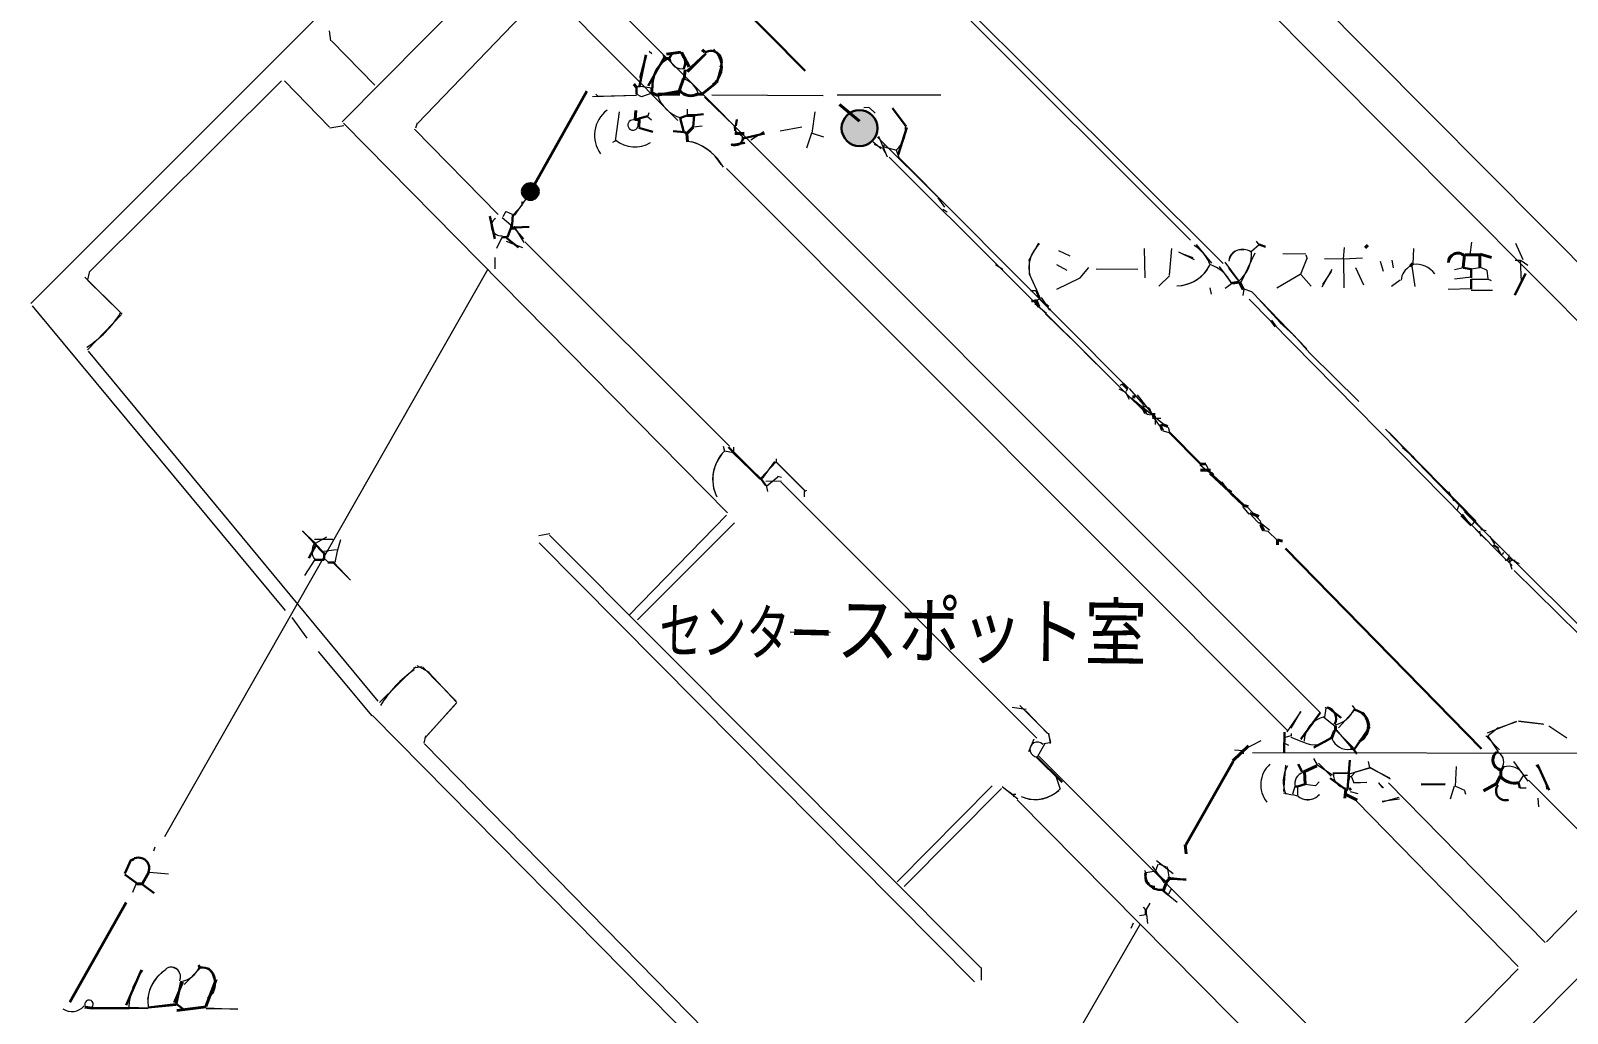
# Model space of a CAD drawing. Header units: millimetres. Extents: x -35814 to 127651, y -10134 to 104094.
# Drawn here: x 73152 to 93693, y 14945 to 28082 of the extents above; entities that cross this region are included whole.
import ezdxf

# ---------------------------------------------------------------- set-up
doc = ezdxf.new("R2010")
doc.units = ezdxf.units.MM
doc.linetypes.add('DASHED', pattern=[727.332686, 468.995115, -258.337571])
for name, color, linetype, lineweight in [('A_MED', 9, 'CONTINUOUS', 20), ('A_THIN', 8, 'CONTINUOUS', 15), ('CHECK', 2, 'CONTINUOUS', 40), ('P_DASHED', 200, 'DASHED', 20), ('P_NOMARK', 6, 'CONTINUOUS', 35), ('P_R', 5, 'CONTINUOUS', 40), ('P_R_MARK', 5, 'CONTINUOUS', 25), ('SYM', 4, 'CONTINUOUS', 25), ('TEXT', 7, 'CONTINUOUS', 13), ('TEXT_SHAPE', 7, 'CONTINUOUS', 30)]:
    doc.layers.add(name, color=color, linetype=linetype, lineweight=lineweight)
doc.styles.add('JP', font='msgothic.ttc')

msp = doc.modelspace()

# ---------------------------------------------------------------- hatches: boundary and pattern name
at = {"layer": 'TEXT_SHAPE'}
h = msp.add_hatch(color=7, dxfattribs=at)
h.dxf.hatch_style = 1
edge = h.paths.add_edge_path()
edge.add_arc((84232, 26779), 240, 0, 360)
h = msp.add_hatch(color=7, dxfattribs=at)
h.dxf.hatch_style = 1
edge = h.paths.add_edge_path()
edge.add_arc((79831, 25932), 112, 0, 360)

# ---------------------------------------------------------------- linework, layer by layer
at = {"layer": 'A_MED', "lineweight": 20}
for p, q in [((77141, 28081), (77159, 27945)), ((81602, 27757), (81637, 27708)), ((76504, 27412), (73933, 24854)), ((81250, 27337), (81301, 27337)), ((81302, 27341), (81453, 27319)), ((80707, 27233), (80741, 27199)), ((81454, 27249), (81318, 27199)), ((82259, 27224), (83746, 27217)), ((81925, 27032), (81925, 26948)), ((83634, 26997), (83594, 26711)), ((84674, 27046), (84853, 26800)), ((77150, 26782), (77339, 26816)), ((82128, 26804), (82010, 26792)), ((82954, 26729), (82777, 26620)), ((83462, 26793), (83172, 26741)), ((83589, 26713), (83521, 26510)), ((83598, 26714), (83750, 26664)), ((85343, 25695), (85401, 25659)), ((79506, 25269), (79724, 25186)), ((86626, 25241), (86492, 25004)), ((88037, 25169), (88046, 24779)), ((79262, 24896), (74940, 17306)), ((79354, 25052), (79355, 24900)), ((86498, 25000), (86498, 24831)), ((87393, 24897), (87950, 24896)), ((90861, 24918), (90967, 24683)), ((73931, 24851), (73910, 24751)), ((73916, 24744), (74353, 24315)), ((86501, 24832), (86596, 24617)), ((86631, 24495), (86598, 24477)), ((87783, 23258), (87837, 23156)), ((88054, 22964), (88116, 22948)), ((88150, 22952), (88150, 22918)), ((88173, 22892), (88239, 22806)), ((88184, 22929), (88184, 22816)), ((82981, 22059), (83186, 22066)), ((89352, 21722), (89436, 21620)), ((92268, 21597), (92402, 21463)), ((89696, 21388), (89814, 21270)), ((79945, 21332), (80093, 21359)), ((92765, 21151), (92814, 21066)), ((92901, 21038), (92950, 20881)), ((92983, 20867), (94343, 19523)), ((83302, 20046), (83842, 20042)), ((78315, 19593), (78476, 19507)), ((78429, 18656), (78408, 18555)), ((86759, 18689), (86779, 18554)), ((94662, 18417), (89483, 18429)), ((86130, 17952), (84829, 16640)), ((85705, 12201), (87989, 16143)), ((75419, 15546), (75204, 15330)), ((85857, 15555), (85857, 15386)), ((93037, 15538), (91277, 13747)), ((75496, 15017), (75919, 15001)), ((75496, 15009), (75919, 15005))]:
    msp.add_line(p, q, dxfattribs=at)
for centre, radius, start, end in [((81973, 27361), 463, 198.1437, 253.5454), ((84489, 26759), 358, 311.5845, 5.7932), ((81837, 25988), 624, 29.4664, 80.2538), ((79435, 25468), 127, 123.5788, 279.0616), ((86922, 24913), 427, 131.7022, 195.9411), ((86579, 18271), 468, 252.7354, 312.4388), ((75349, 14975), 888, 142.4884, 176.3276), ((75257, 15072), 547, 122.7295, 173.4889), ((75223, 15096), 507, 120.9663, 187.2759), ((75026, 15431), 129, 335.5778, 122.3174), ((75032, 15448), 115, 12.3231, 129.1135), ((75125, 15663), 295, 276.6894, 339.7782)]:
    msp.add_arc(centre, radius, start, end, dxfattribs=at)
at = {"layer": 'A_THIN', "lineweight": 15}
for p, q in [((98123, 20667), (85361, 33511)), ((97707, 20306), (84744, 33338)), ((81414, 31000), (77313, 26866)), ((83962, 30082), (89093, 24972)), ((78561, 29847), (73152, 24435)), ((80426, 28946), (90392, 18962)), ((80071, 28626), (81804, 26881)), ((79953, 28537), (78321, 26843)), ((88658, 25284), (85572, 28360)), ((77172, 27948), (77754, 27353)), ((81420, 27811), (81453, 27777)), ((76546, 27414), (77145, 26794)), ((82157, 27195), (82561, 26806)), ((85319, 27220), (83934, 27219)), ((84288, 27055), (84356, 27060)), ((84358, 27056), (84442, 26982)), ((77332, 26845), (82465, 21638)), ((78282, 26765), (79399, 25625)), ((78318, 26847), (78295, 26779)), ((82571, 26743), (82673, 26667)), ((84415, 26596), (84520, 26507)), ((84426, 26564), (84523, 26520)), ((85278, 25857), (84473, 26660)), ((84486, 26673), (84601, 26394)), ((84537, 26521), (84571, 26454)), ((84558, 26558), (84558, 26524)), ((84560, 26529), (84726, 26485)), ((84628, 26391), (87782, 23243)), ((84723, 26489), (84757, 26387)), ((87758, 23370), (84759, 26386)), ((89961, 18715), (82451, 26240)), ((79806, 25884), (79613, 25610)), ((79715, 25744), (79601, 25621)), ((79715, 25797), (79715, 25746)), ((85280, 25849), (85368, 25722)), ((79456, 25584), (79572, 25486)), ((79502, 25666), (79461, 25596)), ((79594, 25627), (79510, 25662)), ((79452, 25326), (79378, 25169)), ((79610, 25469), (79744, 25252)), ((79621, 25436), (79737, 25299)), ((79755, 25261), (82494, 22529)), ((86048, 24955), (86147, 24894)), ((73873, 24785), (74350, 24316)), ((86515, 24611), (86582, 24611)), ((86636, 24497), (86762, 24401)), ((86661, 24515), (86772, 24346)), ((89439, 24491), (92609, 21275)), ((73169, 24403), (76551, 20331)), ((74367, 24288), (73910, 23815)), ((74342, 24308), (74376, 24308)), ((86575, 24436), (86731, 24305)), ((77798, 19118), (73925, 23800)), ((90905, 23123), (90251, 23771)), ((87700, 23295), (87796, 23244)), ((87747, 23356), (87713, 23339)), ((87811, 23291), (87794, 23258)), ((87838, 23298), (88028, 23081)), ((88163, 22938), (87946, 23214)), ((88283, 22831), (87864, 23171)), ((88016, 23071), (88101, 23039)), ((88103, 23038), (88138, 22954)), ((88150, 22901), (88260, 22901)), ((88284, 22733), (88369, 22711)), ((88357, 22783), (88373, 22716)), ((91264, 22755), (92653, 21320)), ((92470, 21531), (91309, 22716)), ((82408, 22529), (82426, 22462)), ((82427, 22466), (82545, 22445)), ((82545, 22513), (82545, 22445)), ((91488, 22511), (91639, 22385)), ((83113, 22315), (82916, 22106)), ((83096, 22322), (82930, 22096)), ((83119, 22360), (83119, 22309)), ((83121, 22312), (83498, 21929)), ((83122, 22308), (83496, 21939)), ((88782, 22281), (88881, 22194)), ((88863, 22288), (88897, 22209)), ((82982, 22004), (83002, 21920)), ((83138, 22114), (82994, 21992)), ((83187, 22110), (83137, 22122)), ((83181, 22050), (86600, 18624)), ((83490, 21920), (83490, 21852)), ((83524, 21935), (83491, 21917)), ((92106, 21923), (92175, 21795)), ((82455, 21604), (81150, 20266)), ((89595, 21520), (89421, 21708)), ((89470, 21601), (89571, 21500)), ((92245, 21735), (92216, 21668)), ((92288, 21620), (92404, 21467)), ((92318, 21650), (94389, 19595)), ((82558, 21503), (81262, 20204)), ((89609, 21490), (89713, 21408)), ((89634, 21398), (89702, 21393)), ((92887, 20999), (92415, 21473)), ((92450, 21515), (92420, 21479)), ((92462, 21519), (92547, 21419)), ((92518, 21393), (92534, 21325)), ((92539, 21414), (92607, 21398)), ((79950, 21233), (85769, 15364)), ((80089, 21338), (85848, 15556)), ((92656, 21320), (92720, 21216)), ((92840, 21107), (92822, 21074)), ((92840, 21107), (92822, 21074)), ((92888, 21000), (92922, 20966)), ((92911, 21054), (92891, 21005)), ((92897, 21041), (93049, 20960)), ((92956, 21009), (92922, 20975)), ((92956, 21009), (92922, 20975)), ((92922, 20966), (92956, 20932)), ((92960, 21004), (92994, 21004)), ((91252, 12824), (99052, 20650)), ((76643, 20235), (76841, 19961)), ((76996, 19782), (77712, 18920)), ((77812, 19101), (78301, 19577)), ((78268, 19562), (78386, 19583)), ((78395, 19574), (78837, 19116)), ((78474, 19501), (78842, 19103)), ((77720, 18927), (83393, 13183)), ((78846, 19098), (78418, 18624)), ((78838, 19089), (78444, 18649)), ((86274, 19038), (86461, 19010)), ((86373, 19058), (86746, 18688)), ((86454, 18987), (86743, 18685)), ((78417, 18548), (83009, 13864)), ((86561, 18610), (86492, 18439)), ((86706, 18544), (86612, 18380)), ((86774, 18562), (86694, 18548)), ((86754, 18689), (86785, 18571)), ((86620, 18393), (91274, 13737)), ((86853, 18130), (86913, 17943)), ((86006, 17987), (84736, 16704)), ((86136, 17975), (86349, 17811)), ((86198, 17934), (86283, 17868)), ((86288, 17874), (86322, 17874)), ((86288, 17874), (86288, 17840)), ((91302, 18025), (93397, 15892)), ((93174, 18063), (94357, 16875)), ((86337, 17800), (91234, 12851)), ((93036, 15569), (90873, 17782)), ((94344, 16853), (93416, 15899)), ((74467, 15025), (74720, 15018)), ((74467, 15015), (74720, 15015))]:
    msp.add_line(p, q, dxfattribs=at)
for centre, radius, start, end in [((81857, 27736), 164, 188.9666, 282.2518), ((81787, 27150), 304, 16.2562, 69.9112), ((81778, 25900), 728, 29.5485, 73.1582), ((73175, 25020), 1375, 301.8885, 328.6123), ((82818, 22076), 550, 141.7056, 194.2951), ((82799, 22085), 531, 134.6734, 206.1055), ((79187, 18225), 1596, 124.6733, 148.388), ((86606, 18474), 98.5, 41.2976, 272.1494), ((86582, 18258), 455, 245.2023, 315.6998)]:
    msp.add_arc(centre, radius, start, end, dxfattribs=at)
at = {"layer": 'CHECK', "lineweight": 15}
for p, q in [((85319, 25747), (85319, 25747)), ((85337, 25690), (85337, 25690)), ((85374, 25744), (85374, 25744)), ((86773, 24365), (86785, 24359)), ((92863, 21010), (92871, 21001)), ((92873, 20996), (92873, 20996)), ((92918, 21068), (92911, 21074)), ((92926, 21059), (92926, 21059))]:
    msp.add_line(p, q, dxfattribs=at)
at = {"layer": 'P_DASHED', "lineweight": 20}
msp.add_line((86718, 24299), (88130, 22906), dxfattribs=at)
at = {"layer": 'P_NOMARK', "lineweight": 30}
for p, q in [((82427, 28635), (83505, 27544)), ((89924, 21160), (92547, 18482))]:
    msp.add_line(p, q, dxfattribs=at)
at = {"layer": 'P_NOMARK', "lineweight": 40}
for p, q in [((80588, 27276), (79804, 25884)), ((89820, 21276), (89820, 21208)), ((89820, 21275), (89887, 21257))]:
    msp.add_line(p, q, dxfattribs=at)
at = {"layer": 'P_R', "lineweight": 40}
for p, q in [((89228, 18312), (88594, 17197)), ((88586, 17196), (88597, 17078)), ((74428, 16424), (73676, 15093))]:
    msp.add_line(p, q, dxfattribs=at)
at = {"layer": 'P_R_MARK', "lineweight": 15}
for p, q in [((74810, 17164), (74794, 17113)), ((88040, 16857), (88058, 16823)), ((88142, 16911), (88305, 16687)), ((74562, 16678), (74511, 16559)), ((88194, 16843), (88060, 16821)), ((88188, 16834), (88328, 16705)), ((88334, 16677), (88401, 16609)), ((88356, 16528), (88476, 16429)), ((88398, 16604), (88362, 16537)), ((88021, 16363), (88054, 16329)), ((88113, 16416), (88062, 16331)), ((87889, 16148), (87857, 16079))]:
    msp.add_line(p, q, dxfattribs=at)
at = {"layer": 'P_R_MARK', "lineweight": 30}
for p, q in [((74495, 16999), (74408, 16814)), ((74411, 16799), (74573, 16679)), ((74648, 16665), (74803, 16552)), ((88352, 16756), (88600, 16728)), ((88363, 16743), (88600, 16732)), ((88291, 16582), (88357, 16529)), ((88059, 16333), (88059, 16266))]:
    msp.add_line(p, q, dxfattribs=at)
at = {"layer": 'P_R_MARK', "lineweight": 20}
for p, q in [((88190, 16842), (88224, 16939)), ((88201, 16989), (88423, 16814)), ((88231, 16944), (88330, 16903)), ((88343, 16905), (88370, 16741)), ((74739, 16833), (74994, 16811)), ((88059, 16263), (87975, 16246)), ((88066, 16266), (88079, 16147))]:
    msp.add_line(p, q, dxfattribs=at)
at = {"layer": 'P_R_MARK', "lineweight": 40}
for p, q in [((74570, 16674), (74654, 16674)), ((74729, 16832), (74647, 16678)), ((88324, 16674), (88295, 16587)), ((88329, 16706), (88329, 16672)), ((88367, 16735), (88333, 16701))]:
    msp.add_line(p, q, dxfattribs=at)
at = {"layer": 'P_R_MARK', "lineweight": 30}
for centre, radius, start, end in [((74595, 16885), 141, 337.7138, 129.9582), ((88257, 16799), 205, 172.827, 280.2104), ((88179, 16763), 127, 159.6076, 269.3187)]:
    msp.add_arc(centre, radius, start, end, dxfattribs=at)
at = {"layer": 'SYM', "lineweight": 20}
for p, q in [((76783, 21392), (76956, 21234)), ((77192, 21278), (76947, 21278)), ((77107, 21312), (76955, 21228)), ((77200, 20965), (77428, 20736)), ((77250, 21124), (77217, 20971))]:
    msp.add_line(p, q, dxfattribs=at)
at = {"layer": 'SYM', "lineweight": 15}
for p, q in [((76786, 21395), (76940, 21228)), ((77294, 21277), (77250, 21123)), ((76950, 21010), (76811, 20799)), ((77240, 21143), (77072, 21121)), ((77094, 21011), (77128, 20977)), ((77205, 20970), (77425, 20734))]:
    msp.add_line(p, q, dxfattribs=at)
at = {"layer": 'SYM', "lineweight": 30}
for p, q in [((76966, 21214), (76869, 21031)), ((76949, 21221), (77067, 21103)), ((76955, 21007), (77073, 21007)), ((77073, 21108), (77073, 21007)), ((77124, 20973), (77208, 20973))]:
    msp.add_line(p, q, dxfattribs=at)
at = {"layer": 'SYM', "lineweight": 20}
msp.add_arc((77092, 21124), 180, 146.1825, 220.4827, dxfattribs=at)
at = {"layer": 'SYM', "lineweight": 15}
for centre, radius, start, end in [((73702, 15181), 213, 235.6802, 319.5823), ((73930, 15064), 57, 313.9128, 210.7149)]:
    msp.add_arc(centre, radius, start, end, dxfattribs=at)
at = {"layer": 'TEXT_SHAPE', "lineweight": 30}
for p, q in [((81373, 27759), (81292, 27339)), ((81380, 27757), (81297, 27452)), ((81622, 27731), (81406, 27347)), ((81687, 27710), (81721, 27773)), ((81723, 27776), (81840, 27796)), ((82175, 27780), (81922, 27543)), ((82177, 27775), (81934, 27532)), ((82383, 27590), (82322, 27385)), ((81250, 27337), (81250, 27235)), ((81400, 26938), (81281, 26908)), ((81834, 26912), (81884, 26726)), ((81925, 26949), (81840, 26916)), ((82020, 26948), (82006, 26796)), ((82144, 26968), (82026, 26952)), ((84674, 27046), (84853, 26800)), ((81281, 26786), (81470, 26730)), ((81740, 26740), (81891, 26728)), ((82565, 26812), (82570, 26744)), ((82593, 26895), (82577, 26810)), ((82959, 26708), (82671, 26643)), ((84862, 26790), (84748, 26422)), ((82696, 26582), (82517, 26551)), ((79287, 25601), (79356, 25300)), ((79597, 25627), (79586, 25491)), ((79459, 25323), (79526, 25323)), ((79516, 25310), (79674, 25183)), ((79572, 25443), (79527, 25323)), ((79813, 25461), (79627, 25452)), ((89574, 25226), (89658, 25193)), ((92305, 24911), (92406, 24894)), ((92407, 24898), (92407, 24779)), ((92407, 24762), (92407, 24627)), ((93134, 24836), (92991, 24545)), ((86598, 24478), (86531, 24460)), ((86592, 24615), (86643, 24497)), ((88370, 22715), (88791, 22292)), ((88370, 22715), (88791, 22292)), ((82479, 22514), (82901, 22091)), ((82544, 22444), (82905, 22095)), ((88888, 22203), (88922, 22169)), ((82908, 22101), (82979, 22002)), ((89369, 21738), (88916, 22163)), ((88930, 22177), (88964, 22143)), ((88956, 22135), (89062, 22038)), ((89095, 22004), (89162, 21936)), ((89192, 21897), (89366, 21734)), ((89581, 21511), (89599, 21478)), ((92707, 21208), (92775, 21158)), ((90391, 18961), (90133, 18610)), ((90488, 19040), (90672, 18897)), ((89911, 18703), (89910, 18436)), ((91054, 18776), (90844, 18473)), ((90539, 18626), (90304, 18500)), ((86599, 18375), (86940, 18033)), ((90755, 17938), (90788, 18331)), ((90829, 18482), (90879, 18414)), ((90095, 18275), (90147, 18174)), ((90522, 18088), (90755, 17921)), ((93294, 18270), (93449, 17926)), ((90053, 17975), (90086, 17975)), ((90188, 18009), (90086, 17978)), ((91741, 18006), (92062, 18008)), ((93039, 18025), (93057, 17957)), ((74632, 15525), (74427, 15054)), ((75183, 15362), (75070, 15089)), ((75163, 15370), (75100, 15081)), ((74467, 15019), (73977, 15013)), ((74467, 15015), (73977, 15015)), ((75093, 15067), (74721, 15021)), ((75098, 15056), (74722, 15021)), ((75088, 15079), (75205, 14992)), ((75210, 14992), (75496, 15036))]:
    msp.add_line(p, q, dxfattribs=at)
at = {"layer": 'TEXT_SHAPE', "lineweight": 40}
for p, q in [((81652, 27770), (81841, 27795)), ((81850, 27793), (81954, 27598)), ((82129, 27828), (82162, 27794)), ((81639, 27709), (81690, 27709)), ((81901, 27558), (81889, 27439)), ((81212, 27367), (81246, 27333)), ((81453, 27320), (81453, 27252)), ((81878, 27443), (81824, 27286)), ((82316, 27386), (82138, 27244)), ((81453, 27253), (81537, 27218)), ((81827, 27274), (81537, 27220)), ((81828, 27235), (81537, 27235)), ((82077, 27235), (82145, 27235)), ((81242, 27016), (81230, 26897)), ((81925, 26948), (82026, 26948)), ((83964, 27094), (84229, 26872)), ((81233, 26897), (81284, 26897)), ((81284, 26897), (81283, 26795)), ((81890, 26726), (81924, 26708)), ((81922, 26710), (81933, 26597)), ((82009, 26795), (81925, 26711)), ((82566, 26710), (82689, 26710)), ((79577, 25492), (79577, 25441)), ((79577, 25441), (79627, 25441)), ((91027, 25215), (90993, 25181)), ((92320, 25084), (92301, 24915)), ((92323, 25084), (92390, 25084)), ((92390, 25084), (92525, 25084)), ((92525, 25084), (92525, 24915)), ((92529, 25095), (92682, 25049)), ((91626, 24970), (91592, 24936)), ((89302, 24720), (89216, 24709)), ((89311, 24726), (89362, 24624)), ((86594, 24474), (86629, 24389)), ((89735, 24208), (89793, 24128)), ((87750, 23363), (87818, 23295)), ((87881, 23189), (87914, 23189)), ((88016, 23054), (88054, 22968)), ((88150, 22952), (88184, 22952)), ((88151, 22919), (88183, 22900)), ((88250, 22816), (88282, 22736)), ((88271, 22823), (88355, 22789)), ((88791, 22293), (88859, 22288)), ((88791, 22207), (88923, 22207)), ((89065, 22042), (89099, 22008)), ((89166, 21940), (89200, 21906)), ((89365, 21736), (89428, 21721)), ((89450, 21633), (89482, 21613)), ((89485, 21621), (89570, 21587)), ((89596, 21477), (89630, 21398)), ((90583, 18724), (90540, 18619)), ((90594, 18787), (90594, 18720)), ((89430, 18521), (89221, 18318)), ((90796, 18483), (90830, 18483)), ((90345, 18252), (90173, 18173)), ((90178, 18179), (90191, 18009)), ((92797, 18113), (92748, 18011)), ((92805, 18195), (92805, 18110)), ((92842, 18243), (92807, 18193)), ((90731, 17941), (90719, 17822)), ((92750, 18015), (92572, 17917)), ((90733, 17869), (90883, 17794)), ((75393, 15589), (75411, 15556)), ((75632, 15398), (75491, 15034)), ((73875, 15025), (73977, 15012)), ((75107, 14982), (75497, 15029))]:
    msp.add_line(p, q, dxfattribs=at)
at = {"layer": 'TEXT_SHAPE', "lineweight": 20}
for p, q in [((80660, 27205), (81251, 27220)), ((80744, 27207), (81251, 27219)), ((81317, 27200), (81249, 27234)), ((81017, 26998), (80964, 26609)), ((81415, 26983), (81398, 26932)), ((81401, 26929), (81450, 26893)), ((80963, 26607), (80930, 26590)), ((89534, 25268), (89569, 25219)), ((86890, 25143), (87041, 25073)), ((88400, 25170), (88370, 24813)), ((88494, 25126), (88705, 25023)), ((88542, 25103), (88687, 25052)), ((88732, 25222), (88938, 24976)), ((89516, 25109), (89330, 24714)), ((89573, 25218), (89473, 25131)), ((89892, 25103), (90196, 25097)), ((90198, 25085), (90215, 25034)), ((90710, 25186), (90699, 25034)), ((92411, 25253), (92388, 25084)), ((87293, 24915), (87176, 24778)), ((89041, 24930), (89203, 24706)), ((90209, 25035), (90121, 24816)), ((90547, 24890), (90410, 24654)), ((90536, 24862), (90421, 24690)), ((90448, 25038), (90702, 25031)), ((90700, 25033), (90705, 24644)), ((90956, 25041), (90702, 25030)), ((91616, 24934), (91654, 24662)), ((92306, 24913), (92187, 24885)), ((92526, 24910), (92408, 24894)), ((92527, 24919), (92611, 24884)), ((92617, 24882), (92630, 24763)), ((92998, 25016), (93066, 25016)), ((93062, 25016), (93075, 24728)), ((93078, 25010), (93165, 24947)), ((87177, 24772), (86864, 24622)), ((88376, 24803), (88233, 24665)), ((89219, 24708), (89120, 24637)), ((90122, 24823), (89809, 24640)), ((90135, 24820), (90270, 24668)), ((91461, 24746), (91342, 24663)), ((92406, 24786), (92186, 24759)), ((92407, 24762), (92626, 24762)), ((92627, 24764), (92676, 24744)), ((93083, 24728), (92990, 24546)), ((89371, 24627), (89356, 24542)), ((92407, 24630), (92102, 24621)), ((92407, 24612), (92694, 24614)), ((90132, 18978), (89942, 18709)), ((90127, 18980), (89995, 18759)), ((90456, 19038), (90473, 19022)), ((90853, 19002), (90633, 18760)), ((90815, 19059), (90851, 19010)), ((90606, 18730), (90808, 18492)), ((89904, 18562), (89966, 18528)), ((89919, 18635), (89906, 18568)), ((89361, 18449), (89361, 18415)), ((90792, 18331), (90774, 18145)), ((89928, 18263), (89898, 17908)), ((90559, 18161), (90787, 18161)), ((90559, 18156), (90779, 18156)), ((90771, 18077), (90758, 17958)), ((91050, 18225), (90777, 18144)), ((90860, 18175), (90809, 18113)), ((91051, 18220), (90864, 18170)), ((91053, 18235), (91325, 18079)), ((92207, 18246), (92193, 17975)), ((89897, 17891), (90017, 17867)), ((90322, 17988), (90187, 18003)), ((90376, 18041), (90326, 17988)), ((90764, 17950), (90729, 17938)), ((90830, 18031), (91015, 18035)), ((91167, 18026), (91234, 17958)), ((91169, 18027), (91221, 17960)), ((92179, 17980), (92126, 17806)), ((92199, 17980), (92317, 17928)), ((92317, 17925), (92334, 17874)), ((93058, 17958), (93142, 17958)), ((91452, 17806), (91217, 17778)), ((91439, 17830), (91218, 17769))]:
    msp.add_line(p, q, dxfattribs=at)
at = {"layer": 'TEXT_SHAPE', "lineweight": 15}
for p, q in [((91639, 25169), (91627, 24966)), ((92999, 25244), (93097, 25022)), ((86865, 24958), (87004, 24880)), ((89117, 24986), (89306, 24729)), ((89163, 24909), (89301, 24729)), ((91190, 24999), (91230, 24866)), ((91349, 25015), (91364, 24913)), ((88914, 24645), (88932, 24560)), ((89369, 24631), (89470, 24597)), ((89472, 24596), (90211, 23831)), ((89511, 24554), (89858, 24176)), ((89850, 24179), (90039, 24012)), ((90043, 24006), (90251, 23769)), ((90439, 18902), (90590, 18783)), ((90463, 19024), (90447, 18905)), ((90600, 18730), (90834, 18495)), ((93011, 18848), (92621, 18688)), ((92770, 18761), (92634, 18655)), ((93012, 18843), (92772, 18758)), ((93042, 18854), (93364, 18814)), ((93042, 18852), (93380, 18809)), ((93447, 18788), (93581, 18701)), ((93448, 18788), (93685, 18628)), ((89596, 18587), (89354, 18463)), ((90002, 18654), (89919, 18634)), ((89996, 18635), (90166, 18570)), ((90003, 18686), (90003, 18652)), ((92603, 18652), (92636, 18652)), ((92620, 18635), (92786, 18468)), ((92632, 18649), (92767, 18440)), ((89243, 18469), (89362, 18457)), ((90300, 18353), (90349, 18268)), ((90365, 18288), (90536, 18117)), ((91029, 18313), (91047, 18228)), ((92975, 18312), (93165, 18047)), ((90346, 18272), (90553, 18135)), ((90779, 18144), (90779, 18110)), ((90779, 18110), (90813, 18110)), ((90779, 18110), (90779, 18076)), ((90806, 18108), (90838, 18028)), ((91050, 18231), (91318, 18091)), ((93109, 18127), (93039, 18027)), ((93109, 18127), (93159, 18127)), ((90050, 17976), (90019, 17873)), ((90086, 17975), (90086, 17856)), ((90776, 17957), (90788, 17922)), ((90784, 17962), (90805, 17931)), ((90792, 17910), (90895, 17883)), ((90847, 18027), (91014, 18037)), ((90018, 17869), (90086, 17853)), ((93298, 17822), (93306, 17704))]:
    msp.add_line(p, q, dxfattribs=at)
at = {"layer": 'TEXT_SHAPE'}
for centre, radius in [((84232, 26779), 240), ((79831, 25932), 112)]:
    msp.add_circle(centre, radius, dxfattribs=at)
at = {"layer": 'TEXT_SHAPE', "lineweight": 30}
for centre, radius, start, end in [((81713, 27657), 187, 334.9791, 45.5459), ((82245, 27668), 145, 330.6247, 123.1964), ((82097, 27600), 292, 306.6089, 51.6835), ((81884, 27351), 421, 124.3371, 184.1235), ((82571, 26652), 101, 239.5609, 4.776), ((90456, 18887), 147, 329.0307, 81.6331), ((90808, 18771), 235, 4.018, 80.6658), ((92864, 17917), 124, 140.4601, 290.2824), ((75444, 15389), 169, 5.0505, 100.6655), ((75358, 15350), 257, 308.5242, 50.4744)]:
    msp.add_arc(centre, radius, start, end, dxfattribs=at)
at = {"layer": 'TEXT_SHAPE', "lineweight": 40}
for centre, radius, start, end in [((81978, 27412), 200, 219.2332, 299.3528), ((92231, 24982), 127, 48.0573, 179.8416), ((90803, 18785), 231, 297.1751, 49.6897), ((92834, 18332), 136, 128.6943, 258.1119), ((92983, 18248), 226, 217.7557, 284.5324)]:
    msp.add_arc(centre, radius, start, end, dxfattribs=at)
at = {"layer": 'TEXT_SHAPE', "lineweight": 20}
for centre, radius, start, end in [((81108, 26683), 420, 126.9265, 216.2524), ((81204, 26821), 68.9, 69.4758, 342.1538), ((81227, 26923), 396, 229.8796, 302.1247), ((89354, 24971), 188, 54.7086, 171.4388), ((89332, 24987), 167, 77.4099, 164.4226), ((88985, 25102), 486, 311.7164, 3.9641), ((88463, 25179), 508, 271.1467, 332.9076), ((88450, 25207), 538, 272.4458, 322.7418), ((91698, 24732), 227, 116.9446, 176.7353), ((91662, 24627), 332, 38.5306, 95.3535), ((90520, 18569), 347, 102.9688, 177.5416), ((90505, 19162), 371, 284.0272, 335.7451), ((90308, 18835), 300, 241.3942, 317.2067), ((90759, 18698), 226, 200.3085, 279.7625), ((92702, 18306), 142, 336.074, 67.3339), ((90318, 18043), 422, 150.0908, 203.8228), ((90210, 18015), 159, 108.7464, 194.3092), ((90744, 18135), 177, 177.1514, 265.2906), ((92906, 18011), 237, 29.7873, 105.9578), ((92879, 17893), 543, 4.9273, 42.7954), ((90225, 18004), 204, 226.8394, 318.6991), ((90223, 18007), 206, 250.9441, 318.3935)]:
    msp.add_arc(centre, radius, start, end, dxfattribs=at)
at = {"layer": 'TEXT_SHAPE', "lineweight": 15}
for centre, radius, start, end in [((88440, 24776), 509, 20.0837, 58.6955), ((88787, 24519), 454, 24.2209, 73.7906), ((89966, 18000), 371, 131.8221, 218.6229)]:
    msp.add_arc(centre, radius, start, end, dxfattribs=at)

# ---------------------------------------------------------------- texts
at = {"layer": 'TEXT', "style": 'JP'}
for s, height, rotation, width, p in [('スポット室', 727.9, -0.6849, 0.834994, (83922, 19720)), ('センター', 609.4, -1.3605, 0.699519, (81547, 19766))]:
    msp.add_text(s, height=height, rotation=rotation, dxfattribs=dict(at, width=width)).set_placement(p)

doc.saveas('drawing.dxf')
